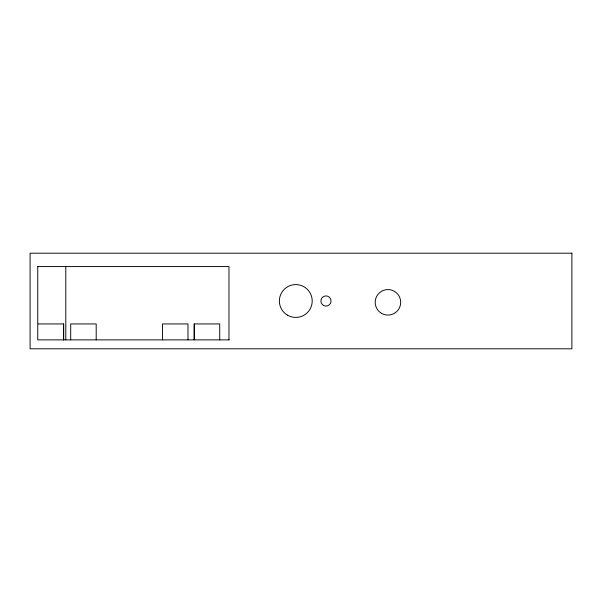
<?xml version="1.0" encoding="UTF-8"?>
<svg xmlns="http://www.w3.org/2000/svg" width="602" height="602" viewBox="0 0 602 602"><rect width="100%" height="100%" fill="white"/><g stroke="black" fill="none" stroke-linecap="round" stroke-linejoin="round"><path stroke-width="0.9" d="M37.753 266.581L228.971 266.581L228.971 339.882M38.219 323.944L63.714 323.944L63.714 339.882M194.235 323.944L194.235 339.882L194.228 323.944L219.722 323.944L219.722 339.882M229.174 339.882L37.753 339.882L37.753 266.423M187.982 339.882L187.982 323.944L162.487 323.944L162.487 339.882M96.2 339.882L96.2 323.944L70.697 323.944L70.697 339.882M65.799 266.423L65.799 339.882M63.541 323.944L63.541 339.882M571.9 253.194L30.1 253.194L30.1 348.806L571.9 348.806L571.9 253.194M287.583 315.215A16.412 16.412 0 0 0 312.205 301A16.412 16.412 0 0 0 287.583 286.785A16.412 16.412 0 0 0 287.583 315.215M323.424 305.417A5.102 5.102 0 0 0 331.07 301A5.102 5.102 0 0 0 323.424 296.583A5.102 5.102 0 0 0 323.424 305.417M381.57 313.364A12.747 12.747 0 0 0 400.691 302.317A12.747 12.747 0 0 0 381.57 291.278A12.747 12.747 0 0 0 381.57 313.364"/></g></svg>
